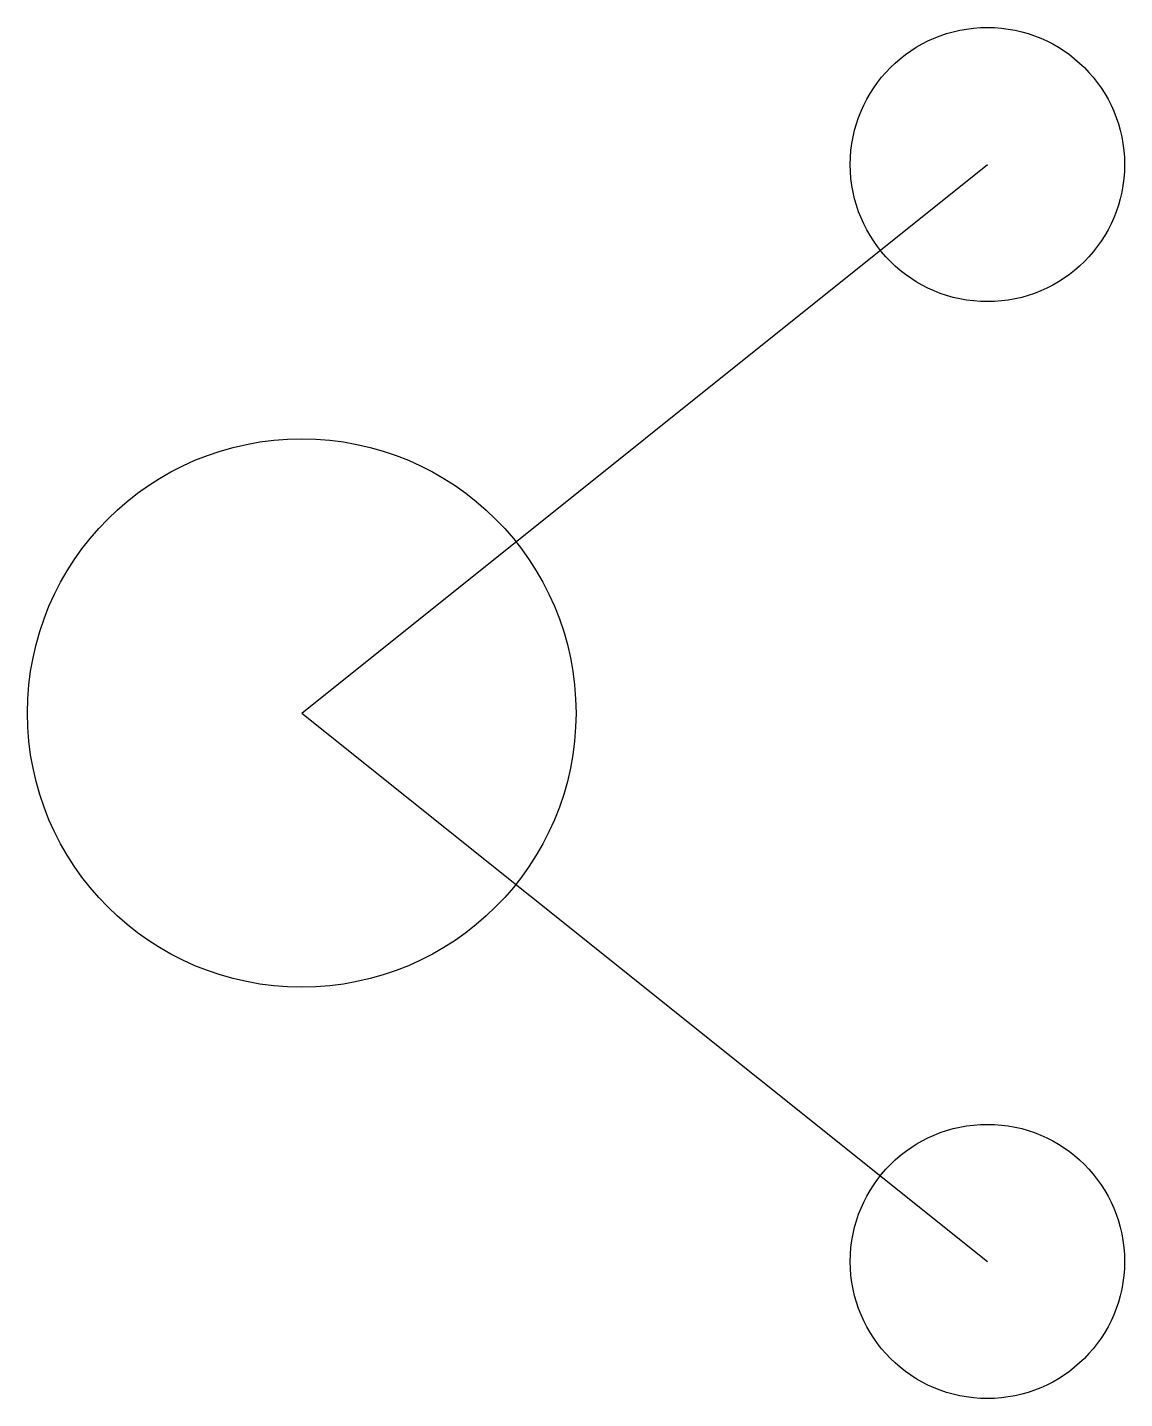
# Model space of a CAD drawing. Header units: metres. Extents: x -2 to 6, y -5 to 5.
import ezdxf

# ---------------------------------------------------------------- set-up
doc = ezdxf.new("R2010")
doc.units = ezdxf.units.M

msp = doc.modelspace()

# ---------------------------------------------------------------- linework, layer by layer
for q in [(5, 4), (5, -4)]:
    msp.add_line((0, 0), q)
for centre, radius in [((5, 4), 1), ((0, 0), 2), ((5, -4), 1)]:
    msp.add_circle(centre, radius)

doc.saveas('drawing.dxf')
